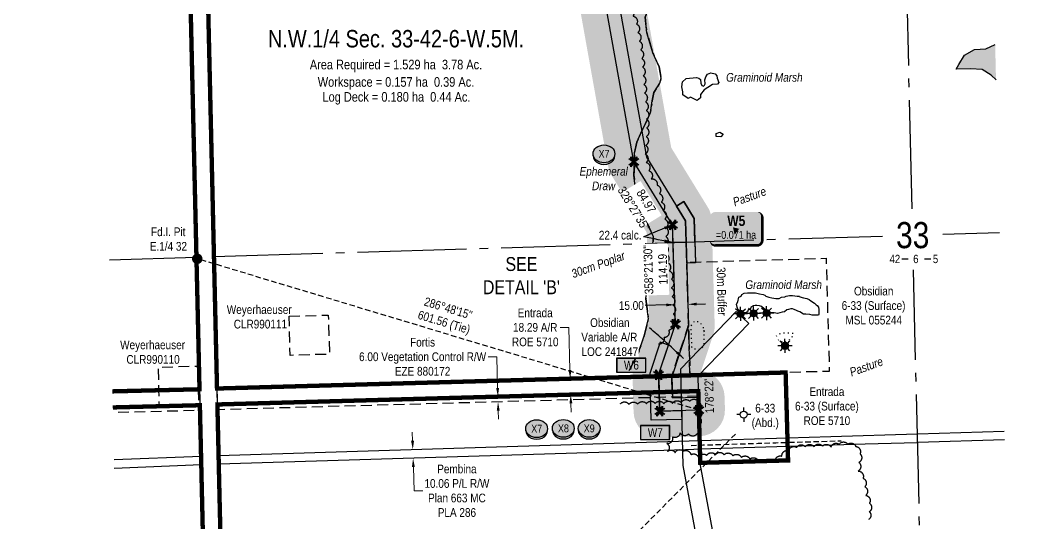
# Model space of a CAD drawing. Extents: x 646539 to 650487, y 5835910 to 5840542.
# Drawn here: x 647403 to 648551, y 5836508 to 5837086 of the extents above; entities that cross this region are included whole.
import ezdxf
from ezdxf.enums import TextEntityAlignment as Align

# ---------------------------------------------------------------- set-up
doc = ezdxf.new("R2010")
doc.units = 0
doc.header["$LTSCALE"] = 5
doc.header["$PDSIZE"] = 0.5
for name, pattern in [('0', [1, 1, 0]), ('CENTERLINEX3', [5, 2.5, -1, 0.5, -1]), ('foc-ACCESSROAD', [3.75, 2.5, -1.25]), ('foc-FLOWLINE', [3.75, 2.5, -1.25]), ('foc-QUARTERLINE', [33, 25, -3, 2, -3]), ('foc-TIELINE', [1.875, 1.25, -0.625]), ('foc-TOPO', [1, 0.2, -0.8]), ('foc-TOPO-ephemeral', [6.25, 3.125, -0.625, 0.625, -0.625, 0.625, -0.625]), ('UG_PIPE', [1.875, 1.25, -0.625])]:
    doc.linetypes.add(name, pattern=pattern)
doc.layers.get('Defpoints').update_dxf_attribs({"color": 9})
for name, color, linetype in [('10', 1, 'Continuous'), ('9', 3, 'Continuous'), ('AS-PIPE-UG', 44, 'UG_PIPE'), ('C-AR', 13, 'foc-ACCESSROAD'), ('C-RW', 13, 'Continuous'), ('C-SYMBOL', 7, 'Continuous'), ('C-WS', 13, 'foc-ACCESSROAD'), ('DETAIL-T', 7, 'Continuous'), ('F-EZE', 190, 'foc-FLOWLINE'), ('F-RW', 190, 'Continuous'), ('F-WS', 190, 'foc-ACCESSROAD'), ('F-WS-S', 8, 'Continuous'), ('L-AREAREQUIRED', 7, 'Continuous'), ('L-BD', 7, 'Continuous'), ('L-MON', 1, 'Continuous'), ('L-QSEC', 8, 'foc-QUARTERLINE'), ('L-SEC', 7, 'Continuous'), ('L-SECLBL', 7, 'Continuous'), ('L-TIE', 7, 'foc-TIELINE'), ('P-BUFFER-H 30m', 51, 'Continuous'), ('P-BUFFER-T', 40, 'Continuous'), ('P-CROSSINGS', 250, 'Continuous'), ('P-IOP2', 10, 'Continuous'), ('P-IOP2-H', 21, 'Continuous'), ('P-IOP3', 10, 'Continuous'), ('P-IOP3-H', 21, 'Continuous'), ('P-LTO', 14, 'Continuous'), ('P-PROPOSED', 10, 'Continuous'), ('P-PROPOSED-H', 21, 'Continuous'), ('P-TEMP-BLOCKS', 250, 'Continuous'), ('P-TEMP-H', 41, 'Continuous'), ('P-TEMP-H-1', 41, 'Continuous'), ('P-TEMP-H-2', 41, 'Continuous'), ('P-TEMP-WORKSPACE-1', 46, 'Continuous'), ('P-TEMP-WORKSPACE-2', 46, 'Continuous'), ('P-TEMP_WORKSPACE', 46, 'Continuous'), ('P-TXT', 4, 'Continuous'), ('T-BUSH', 110, '0'), ('T-BUSH-T', 110, 'Continuous'), ('T-CREEK', 160, 'Continuous'), ('T-DRAW', 143, 'foc-TOPO-ephemeral'), ('T-LOW-AREA', 48, 'foc-TOPO'), ('T-WATER-H', 133, 'Continuous'), ('T-WATER-T', 170, 'Continuous'), ('WETLAND', 143, 'Continuous'), ('WETLAND-T', 146, 'Continuous')]:
    doc.layers.add(name, color=color, linetype=linetype)
doc.layers.add('AS-TRAPPER BOUNDARY', color=7, linetype='CENTERLINEX3', true_color=0xb85c00, transparency=0.6)
for name, color, linetype, lineweight in [('C-AR-T', 13, 'Continuous', 9), ('C-WS-T', 13, 'Continuous', 9), ('F-EZE-T', 190, 'Continuous', 9), ('F-RW-T', 190, 'Continuous', 9), ('F-WS-T', 190, 'Continuous', 9), ('T-TEXT', 48, 'Continuous', 18)]:
    doc.layers.add(name, color=color, linetype=linetype, lineweight=lineweight)
doc.styles.add('100L', font='ARIALN.TTF', dxfattribs={"height": 11})
doc.styles.add('175L', font='ARIALN.TTF', dxfattribs={"height": 20})
doc.styles.add('80', font='ARIALN.TTF', dxfattribs={"height": 10})
doc.styles.add('80CG', font='ARIALN.TTF', dxfattribs={"height": 10})
doc.styles.add('80L', font='ARIALN.TTF', dxfattribs={"height": 10})
doc.styles.add('80LS', font='ARIALNI.TTF', dxfattribs={"height": 10})
doc.styles.add('BOLD', font='ARIALNB.TTF')
doc.styles.add('Crossing', font='ARIALN.TTF', dxfattribs={"height": 10})
doc.styles.add('foc-LtypeFont', font='ARIALN.TTF', dxfattribs={"height": 7.35})
doc.styles.add('SIMPLEX', font='ARIALN.TTF')
doc.linetypes.add('foc-TOPO-flowdirection-NOLINE', pattern='A,0,[">",foc-LtypeFont,S=0.3,R=0,X=0,Y=-0.945],-20,[">",foc-LtypeFont,S=0.3,R=0,X=0,Y=-0.945],0', length=20)
doc.dimstyles.new('Compass 5 000', dxfattribs={"dimscale": 5, "dimtxt": 9, "dimasz": 2, "dimexe": 0.2, "dimexo": 0.0625, "dimgap": 0.5, "dimtad": 0, "dimtih": 1, "dimtoh": 1, "dimzin": 0, "dimdsep": 46, "dimtxsty": '80CG', "dimcen": 0.1, "dimse1": 1, "dimse2": 1, "dimclrd": 256, "dimclrt": 256, "dimaunit": 1, "dimadec": 4, "dimazin": 0, "dimtfac": 0.06, "dimtofl": 0, "dimtmove": 0, "dimatfit": 1, "dimfxl": 0.2, "dimtolj": 1, "dimtzin": 0, "dimlwd": -1, "dimarcsym": 0})

# ---------------------------------------------------------------- blocks, each defined once
blk = doc.blocks.new('L-SECLBL')
at = {"layer": '9', "color": 7}
for p, q in [((-5.1, -27.8), (-12.3, -27.8)), ((20.7, -27.8), (13.5, -27.8))]:
    blk.add_line(p, q, dxfattribs=at)
at = {"layer": '10', "color": 2, "style": 'SIMPLEX'}
blk.add_attdef('SEC', text='', height=30, dxfattribs=at).set_placement((0, 0), align=Align.MIDDLE)
at = {"layer": '10', "color": 5, "style": '80L'}
blk.add_attdef('TWP', text='', height=9.5, dxfattribs=at).set_placement((-14.4, -27.4), align=Align.MIDDLE_RIGHT)
blk.add_attdef('RGE', text='', height=9.5, dxfattribs=at).set_placement((3.6, -27.4), align=Align.MIDDLE_CENTER)
blk.add_attdef('MER', text='', height=9.5, dxfattribs=at).set_placement((23.2, -27.4), align=Align.MIDDLE_LEFT)
blk = doc.blocks.new('*D41')
at = {"layer": 'C-AR-T', "transparency": 16777216}
for p, q in [((648032.8, 5836732.4), (648022.8, 5836732.4)), ((648034.2, 5836683.5), (648032.8, 5836732.4)), ((648035.2, 5836645.2), (648035.5, 5836635.2))]:
    blk.add_line(p, q, dxfattribs=at)
for points in [[(648035.8, 5836683.6), (648032.5, 5836683.5), (648034.5, 5836673.6)], [(648036.9, 5836645.3), (648033.6, 5836645.2), (648035, 5836655.2)]]:
    blk.add_solid(points, dxfattribs=at)
at = {"layer": 'Defpoints', "color": 0, "transparency": 16777216}
for p in [(647983.7, 5836672.1), (648034.5, 5836673.6), (647984.2, 5836653.8)]:
    blk.add_point(p, dxfattribs=at)
at = {"layer": 'C-AR-T', "transparency": 16777216, "insert": (647994.3, 5836732.4), "char_height": 10, "attachment_point": 5, "style": '80CG'}
blk.add_mtext('\\A1;Entrada\\P18.29 A/R\\PROE 5710', dxfattribs=at)
blk = doc.blocks.new('*D48')
at = {"layer": 'Defpoints', "color": 0, "transparency": 16777216}
for p in [(647947.5, 5836652.8), (647951.4, 5836652.9), (647947.7, 5836646.8)]:
    blk.add_point(p, dxfattribs=at)
at = {"layer": 'F-EZE-T', "transparency": 16777216}
for p, q in [((647950.1, 5836698.7), (647940.1, 5836698.7)), ((647951.1, 5836662.9), (647950.1, 5836698.7)), ((647951.9, 5836636.9), (647952.1, 5836626.9))]:
    blk.add_line(p, q, dxfattribs=at)
for points in [[(647952.8, 5836662.9), (647949.5, 5836662.9), (647951.4, 5836652.9)], [(647953.5, 5836637), (647950.2, 5836636.9), (647951.6, 5836646.9)]]:
    blk.add_solid(points, dxfattribs=at)
at = {"layer": 'F-EZE-T', "transparency": 16777216, "insert": (647865, 5836698.7), "char_height": 10, "attachment_point": 5, "style": '80CG'}
blk.add_mtext('\\A1;Fortis\\P6.00 Vegetation Control R/W\\PEZE 880172', dxfattribs=at)
blk = doc.blocks.new('*D51')
at = {"layer": 'Defpoints', "color": 0, "transparency": 16777216}
for p in [(647844.6, 5836592), (647844.9, 5836581.8), (647854.1, 5836582.1)]:
    blk.add_point(p, dxfattribs=at)
at = {"layer": 'F-RW-T', "transparency": 16777216}
for p, q in [((647853.5, 5836602.2), (647853.2, 5836612.2)), ((647854.4, 5836572.1), (647855.3, 5836544.8)), ((647855.3, 5836544.8), (647865.3, 5836544.8))]:
    blk.add_line(p, q, dxfattribs=at)
for points in [[(647855.2, 5836602.3), (647851.8, 5836602.2), (647853.8, 5836592.2)], [(647856.1, 5836572.2), (647852.8, 5836572.1), (647854.1, 5836582.1)]]:
    blk.add_solid(points, dxfattribs=at)
at = {"layer": 'F-RW-T', "transparency": 16777216, "insert": (647904.4, 5836544.8), "char_height": 10, "attachment_point": 5, "style": '80CG'}
blk.add_mtext('\\A1;Pembina\\P10.06 P/L R/W\\PPlan 663 MC\\PPLA 286', dxfattribs=at)
blk = doc.blocks.new('GAS')
h = blk.add_hatch(color=255)
h.dxf.hatch_style = 1
edge = h.paths.add_edge_path()
edge.add_arc((0, 0), 0.9, 0, 360)
for p, q in [((-0.81, 0), (-1.62, 0)), ((-0.57, 0.57), (-1.14, 1.14)), ((0, 0.81), (0, 1.62)), ((0.57, 0.57), (1.14, 1.14)), ((1.62, 0), (0.81, 0)), ((-0.57, -0.57), (-1.14, -1.14)), ((0, -0.81), (0, -1.62)), ((1.14, -1.14), (0.57, -0.57))]:
    blk.add_line(p, q)
blk.add_circle((0, 0), 0.8)
blk = doc.blocks.new('GABD')
for p, q in [((-0.81, 0), (-1.62, 0)), ((0, 0.81), (0, 1.62)), ((1.62, 0), (0.81, 0)), ((0, -0.81), (0, -1.62))]:
    blk.add_line(p, q)
blk.add_circle((0, 0), 0.8)
blk = doc.blocks.new('xing2')
h = blk.add_hatch(color=50)
h.dxf.hatch_style = 1
edge = h.paths.add_edge_path()
edge.add_ellipse((0, 0), major_axis=(-12.5, 0), ratio=0.816297, start_angle=0, end_angle=360)
h = blk.add_hatch(color=250)
h.dxf.hatch_style = 1
edge = h.paths.add_edge_path()
edge.add_ellipse((0, -2), major_axis=(-12.5, 0), ratio=0.816297, start_angle=0, end_angle=180)
edge.add_line((12.5, -2), (12.5, 0))
edge.add_ellipse((0, 0), major_axis=(-12.5, 0), ratio=0.816297, start_angle=0, end_angle=180, ccw=False)
edge.add_line((-12.5, 0), (-12.5, -2))
at = {"color": 250}
blk.add_ellipse((0, 0), major_axis=(-12.5, 0), ratio=0.816297, dxfattribs=at)
blk.add_ellipse((0, -2), major_axis=(-12.5, 0), ratio=0.816297, start_param=0, end_param=3.141593, dxfattribs=at)
at = {"color": 250, "style": 'Crossing'}
blk.add_attdef('CROSSING', text='', height=9, dxfattribs=at).set_placement((0.1, 0), align=Align.MIDDLE_CENTER)
at = {"color": 250, "style": 'Crossing', "flags": 1}
for tag, p in [('OWNER', (0.1, -12.5)), ('DESCRIPTION', (0.1, -25.8)), ('LOCATION', (0.1, -39.3)), ('DWG_REF', (0.1, -52.8))]:
    blk.add_attdef(tag, text='', height=9, dxfattribs=at).set_placement(p, align=Align.MIDDLE_CENTER)
blk = doc.blocks.new('TEMP')
h = blk.add_hatch(color=255)
h.dxf.hatch_style = 1
h.paths.add_polyline_path([(0, 0.25), (-0.67, 1.15), (-0.67, 0.67), (-1.15, 0.67), (-0.25, 0), (-1.15, -0.67), (-0.67, -0.67), (-0.67, -1.15), (0, -0.25), (0.67, -1.15), (0.67, -0.67), (1.15, -0.67), (0.25, 0), (1.15, 0.67), (0.67, 0.67), (0.67, 1.15)])
h.paths.add_polyline_path([(0.57, 0.85), (0.57, 0.57), (0.85, 0.57), (0.08, 0), (0.85, -0.57), (0.57, -0.57), (0.57, -0.85), (0, -0.08), (-0.57, -0.85), (-0.57, -0.57), (-0.85, -0.57), (-0.08, 0), (-0.85, 0.57), (-0.57, 0.57), (-0.57, 0.85), (0, 0.08)], flags=16)
h = blk.add_hatch(color=1)
h.dxf.hatch_style = 1
h.paths.add_polyline_path([(0, 0.08), (-0.57, 0.85), (-0.57, 0.57), (-0.85, 0.57), (-0.08, 0), (-0.85, -0.57), (-0.57, -0.57), (-0.57, -0.85), (0, -0.08), (0.57, -0.85), (0.57, -0.57), (0.85, -0.57), (0.08, 0), (0.85, 0.57), (0.57, 0.57), (0.57, 0.85)])
at = {"color": 1}
for p, q in [((-0.08, 0), (0.08, 0)), ((0, 0.08), (0, -0.08))]:
    blk.add_line(p, q, dxfattribs=at)
at = {"color": 255, "flags": 128}
blk.add_lwpolyline([(-0.25, 0), (-1.15, 0.67), (-0.67, 0.67), (-0.67, 1.15), (0, 0.25), (0.67, 1.15), (0.67, 0.67), (1.15, 0.67), (0.25, 0), (1.15, -0.67), (0.67, -0.67), (0.67, -1.15), (0, -0.25), (-0.67, -1.15), (-0.67, -0.67), (-1.15, -0.67)], close=True, dxfattribs=at)
at = {"color": 1, "flags": 128}
blk.add_lwpolyline([(-0.08, 0), (-0.85, 0.57), (-0.57, 0.57), (-0.57, 0.85), (0, 0.08), (0.57, 0.85), (0.57, 0.57), (0.85, 0.57), (0.08, 0), (0.85, -0.57), (0.57, -0.57), (0.57, -0.85), (0, -0.08), (-0.57, -0.85), (-0.57, -0.57), (-0.85, -0.57)], close=True, dxfattribs=at)
blk = doc.blocks.new('fdia')
at = {"color": 255, "const_width": 1}
blk.add_lwpolyline([(-0.5, 0, 1), (0.5, 0, 1)], format="xyb", close=True, dxfattribs=at)
blk = doc.blocks.new('Fdiaa')
blk.add_blockref('fdia', (0, 0))
blk = doc.blocks.new('fdib')
at = {"color": 1, "const_width": 1.6}
blk.add_lwpolyline([(-0.4, 0, 1), (0.4, 0, 1)], format="xyb", close=True, dxfattribs=at)
at = {"color": 1}
blk.add_circle((0, 0), 0.8, dxfattribs=at)
blk = doc.blocks.new('Fdibb')
blk.add_blockref('fdib', (0, 0))
blk = doc.blocks.new('fdicc')
for name in ['Fdibb', 'Fdiaa']:
    blk.add_blockref(name, (0, 0))
blk = doc.blocks.new('FDI')
blk.add_blockref('fdicc', (0, 0))
blk = doc.blocks.new('*D75')
at = {"layer": 'Defpoints', "color": 0, "transparency": 16777216}
for p in [(648154.6, 5836759.7), (648154.6, 5836758.5), (648169.6, 5836760.2)]:
    blk.add_point(p, dxfattribs=at)
at = {"layer": 'P-TXT', "transparency": 16777216}
for p, q in [((648144.6, 5836758.2), (648120.5, 5836757.5)), ((648179.6, 5836759.2), (648189.6, 5836759.5))]:
    blk.add_line(p, q, dxfattribs=at)
for points in [[(648144.6, 5836759.9), (648144.7, 5836756.6), (648154.6, 5836758.5)], [(648179.6, 5836760.9), (648179.6, 5836757.6), (648169.6, 5836758.9)]]:
    blk.add_solid(points, dxfattribs=at)
at = {"layer": 'P-TXT', "transparency": 16777216, "insert": (648104.6, 5836757.5), "char_height": 10, "attachment_point": 5, "style": '80CG'}
blk.add_mtext('\\A1;15.00', dxfattribs=at)
blk = doc.blocks.new('*U60')
at = {"true_color": 0xff8aff}
h = blk.add_hatch(color=211, dxfattribs=at)
edge = h.paths.add_edge_path()
edge.add_line((-24, -20), (24, -20))
edge.add_arc((24, -14), 6, 270, 360)
edge.add_line((30, -14), (30, 12.5))
edge.add_arc((24, 12.5), 6, 0, 90)
edge.add_line((24, 18.5), (-24, 18.5))
edge.add_arc((-24, 12.5), 6, 90, 180)
edge.add_line((-30, 12.5), (-30, -14))
edge.add_arc((-24, -14), 6, 180, 270)
at = {"color": 250, "flags": 128}
blk.add_lwpolyline([(-24, -20, 3, 3, 0), (24, -20, 3, 3, 0.414214), (30, -14, 3, 3, 0), (30, 12.5, 3, 0, 0.414214), (24, 18.5, 0, 0, 0), (-24, 18.5, 0, 0, 0.414214), (-30, 12.5, 0, 0, 0), (-30, -14, 0, 3, 0.414214)], format="xyseb", close=True, dxfattribs=at)
at = {"flags": 128}
blk.add_lwpolyline([(-1.7, -7.7, 0, 7.5, 0), (0, 0, 0, 0, 0)], format="xyseb", dxfattribs=at)
at = {"color": 250}
for tag, p, height, style in [('TEMP_AREA_W1_001', (-9.2, 2.2), 12, 'BOLD'), ('ENTER_TEXT_001', (-30.7, -12.5), 9, '80')]:
    blk.add_attdef(tag, p, '', height=height, dxfattribs=dict(at, style=style))
blk = doc.blocks.new('Temporary Area')
at = {"true_color": 0xff8aff}
h = blk.add_hatch(color=211, dxfattribs=at)
h.dxf.hatch_style = 1
h.paths.add_polyline_path([(-16.8, -7.8), (16.3, -7.8), (16.3, 7.7), (-16.8, 7.7)])
at = {"color": 250}
for points in [[(-17, -8), (16.5, -8), (16.5, 7.9), (-17, 7.9)], [(-16.9, -7.9), (16.4, -7.9), (16.4, 7.8), (-16.9, 7.8)]]:
    blk.add_lwpolyline(points, close=True, dxfattribs=at)
at = {"color": 250, "style": '80L'}
blk.add_attdef('TEMPORARY', text='', height=10, dxfattribs=at).set_placement((0, 0), align=Align.MIDDLE_CENTER)

msp = doc.modelspace()

# ---------------------------------------------------------------- hatches: boundary and pattern name
at = {"layer": 'P-BUFFER-H 30m'}
h = msp.add_hatch(color=256, dxfattribs=at)
h.dxf.hatch_style = 1
h.paths.add_polyline_path([(647979.181, 5838292.617), (647994.16, 5838293.088), (647993.218, 5838323.064), (647978.239, 5838322.593, 0.41421356), (647949.205, 5838291.675), (647967.434, 5837711.676, 0.0845504), (647969.436, 5837701.806, 0.08672777), (647967.891, 5837691.596), (647971.228, 5837545.49, 0.18068153), (647979.021, 5837526), (647999.916, 5837503.017), (648004.499, 5837330.63, 0.03759971), (648004.956, 5837326.149), (648078.026, 5836917.429, 0.09366392), (648081.989, 5836907.019), (648122.234, 5836841.446), (648125.124, 5836740.626), (648107.503, 5836687.461, 0.08739583), (648105.992, 5836677.166), (648107.193, 5836635.269, 0.41411388), (648138.021, 5836606.148), (648182.951, 5836607.421, 0.41421356), (648212.081, 5836638.249), (648211.656, 5836653.239, 0.37629902), (648184.756, 5836682.223), (648198.788, 5836724.559, 0.08739583), (648200.298, 5836734.853), (648196.838, 5836855.601, 0.1312005), (648192.42, 5836870.43), (648150.428, 5836938.847), (648079.357, 5837336.159), (648076.854, 5837430.285), (648170.399, 5837432.852, 0.41421356), (648199.556, 5837463.655), (648199.145, 5837478.645, 0.41421356), (648168.342, 5837507.802), (648074.861, 5837505.237), (648074.423, 5837521.713, 0.17971507), (648066.634, 5837541.091), (648045.804, 5837564.003), (648042.847, 5837693.429, 0.08679475), (648040.835, 5837703.566, 0.08908656), (648042.375, 5837714.057), (648012.399, 5837713.099), (647997.411, 5837712.618)])
h.paths.add_polyline_path([(647997.875, 5837692.281), (648012.864, 5837692.745), (648016.076, 5837552.118), (648044.443, 5837520.916), (648045.678, 5837474.433), (648169.165, 5837477.822), (648169.576, 5837462.832), (648046.077, 5837459.443), (648049.436, 5837333.103), (648121.903, 5836927.988), (648166.859, 5836854.742), (648170.319, 5836733.994), (648151.037, 5836675.815), (648151.732, 5836651.542), (648181.677, 5836652.39), (648182.102, 5836637.4), (648137.172, 5836636.128), (648135.971, 5836678.025), (648155.254, 5836736.205), (648151.984, 5836850.31), (648107.55, 5836922.707), (648034.48, 5837331.427), (648029.6, 5837514.95), (648001.212, 5837546.175)], flags=16)
at = {"layer": 'P-IOP2-H'}
h = msp.add_hatch(color=256, dxfattribs=at)
h.dxf.hatch_style = 1
h.paths.add_polyline_path([(648167.555, 5836830.454), (648152.566, 5836829.992), (648151.984, 5836850.31), (648107.55, 5836922.707), (648034.48, 5837331.427), (648029.6, 5837514.95), (648001.212, 5837546.175), (647997.875, 5837692.281), (648012.864, 5837692.745), (648016.076, 5837552.118), (648044.443, 5837520.916), (648045.678, 5837474.433), (648169.165, 5837477.822), (648169.576, 5837462.832), (648046.077, 5837459.443), (648049.436, 5837333.103), (648121.903, 5836927.988), (648166.859, 5836854.742)])
h = msp.add_hatch(color=256, dxfattribs=at)
h.dxf.hatch_style = 1
h.paths.add_polyline_path([(648151.037, 5836675.815), (648136.047, 5836675.39), (648136.571, 5836657.113), (648151.56, 5836657.538)])
at = {"layer": 'P-IOP3-H'}
h = msp.add_hatch(color=256, dxfattribs=at)
h.dxf.hatch_style = 1
h.paths.add_polyline_path([(648136.047, 5836675.39), (648135.971, 5836678.025), (648155.254, 5836736.205), (648152.566, 5836829.992), (648167.555, 5836830.454), (648170.319, 5836733.994), (648151.037, 5836675.815)])
h = msp.add_hatch(color=256, dxfattribs=at)
h.dxf.hatch_style = 1
h.paths.add_polyline_path([(648136.571, 5836657.113), (648151.56, 5836657.538), (648151.732, 5836651.542), (648181.677, 5836652.39), (648182.102, 5836637.4), (648137.172, 5836636.128)])
at = {"layer": 'P-PROPOSED-H'}
h = msp.add_hatch(color=256, dxfattribs=at)
h.dxf.hatch_style = 1
h.paths.add_polyline_path([(648046.077, 5837459.443), (648049.436, 5837333.103), (648121.903, 5836927.988), (648166.859, 5836854.742), (648170.319, 5836733.994), (648151.037, 5836675.815), (648151.732, 5836651.542), (648181.677, 5836652.39), (648182.102, 5836637.4), (648137.172, 5836636.128), (648135.971, 5836678.025), (648155.254, 5836736.205), (648151.984, 5836850.31), (648107.55, 5836922.707), (648034.48, 5837331.427), (648029.6, 5837514.95), (648001.212, 5837546.175), (647997.875, 5837692.281), (648012.864, 5837692.745), (648016.076, 5837552.118), (648044.443, 5837520.916), (648045.678, 5837474.433), (648169.165, 5837477.822), (648169.576, 5837462.832)])
at = {"layer": 'P-TEMP-H'}
h = msp.add_hatch(color=256, dxfattribs=at)
h.dxf.hatch_style = 1
h.paths.add_polyline_path([(648168.247, 5836806.314), (648166.859, 5836854.742), (648156.4, 5836871.782), (648164.92, 5836877.012), (648176.775, 5836857.696), (648178.24, 5836806.6)])
h = msp.add_hatch(color=256, dxfattribs=at)
h.dxf.hatch_style = 1
h.paths.add_polyline_path([(648135.971, 5836678.025), (648147.294, 5836712.188), (648137.805, 5836715.333), (648125.928, 5836679.499), (648126.054, 5836675.107), (648136.047, 5836675.39)])
h = msp.add_hatch(color=256, dxfattribs=at)
h.dxf.hatch_style = 1
h.paths.add_polyline_path([(648136.571, 5836657.116), (648137.172, 5836636.128), (648162.402, 5836636.842), (648162.635, 5836626.848), (648127.466, 5836625.852), (648126.578, 5836656.83)])
at = {"layer": 'P-TEMP-H-1'}
h = msp.add_hatch(color=256, dxfattribs=at)
h.dxf.hatch_style = 1
h.paths.add_polyline_path([(648156.4, 5836871.782), (648166.859, 5836854.742), (648167.555, 5836830.454), (648177.547, 5836830.762), (648176.775, 5836857.696), (648164.92, 5836877.012)])
at = {"layer": 'P-TEMP-H-2'}
h = msp.add_hatch(color=256, dxfattribs=at)
h.dxf.hatch_style = 1
h.paths.add_polyline_path([(648167.555, 5836830.454), (648177.547, 5836830.762), (648178.24, 5836806.6), (648168.247, 5836806.314)])
h = msp.add_hatch(color=256, dxfattribs=at)
h.dxf.hatch_style = 1
h.paths.add_polyline_path([(648135.971, 5836678.025), (648147.294, 5836712.188), (648137.805, 5836715.333), (648125.928, 5836679.499), (648126.054, 5836675.107), (648136.047, 5836675.39)])
h = msp.add_hatch(color=256, dxfattribs=at)
h.dxf.hatch_style = 1
h.paths.add_polyline_path([(648136.571, 5836657.116), (648137.172, 5836636.128), (648162.402, 5836636.842), (648162.635, 5836626.848), (648127.466, 5836625.852), (648126.578, 5836656.83)])
at = {"layer": 'T-WATER-H'}
h = msp.add_hatch(color=256, dxfattribs=at)
h.dxf.hatch_style = 1
h.paths.add_polyline_path([(648522.26, 5837056.971), (648522.738, 5837057.612), (648511.433, 5837052.477), (648498.385, 5837051.601), (648487.178, 5837045.014), (648480.614, 5837034.36), (648477.546, 5837029.218), (648494.052, 5837029.425), (648507.197, 5837028.847), (648517.834, 5837022.266), (648523.198, 5837016.786)])

# ---------------------------------------------------------------- linework, layer by layer
at = {"layer": 'AS-PIPE-UG', "flags": 128}
for points in [[(648224, 5836609.982), (647554.529, 5835935.498)], [(648173.143, 5836596.942), (648186.876, 5836597.414), (648200.46, 5836597.825), (648217.276, 5836598.258), (648250.364, 5836599.339), (648270.491, 5836600.009), (648282.399, 5836600.397), (648293.494, 5836600.648), (648345.59, 5836602.263)]]:
    msp.add_lwpolyline(points, dxfattribs=at)
at = {"layer": 'AS-TRAPPER BOUNDARY', "color": 52, "true_color": 0xbadd22, "const_width": 4.999, "flags": 128}
for points in [[(648548.241, 5835943.885), (648449.492, 5835947.545), (647964.427, 5835965.526), (647644.845, 5835989.264), (647644.163, 5836010.179), (647631.073, 5836575.213), (647630.84, 5836585.264), (647629.62, 5836637.939), (647629.481, 5836643.942), (648181.481, 5836659.31), (648181.649, 5836653.308), (648183.062, 5836602.557), (648183.166, 5836598.833), (648183.343, 5836592.459), (648183.452, 5836588.539), (648183.548, 5836585.108), (648183.776, 5836576.882), (648186.082, 5836576.946), (648284.525, 5836579.687), (648284.081, 5836595.608), (648283.8, 5836605.734), (648281.716, 5836680.635), (648232.179, 5836679.223), (648172.385, 5836677.39), (648151.067, 5836676.798), (647629.056, 5836662.26), (647625.546, 5836813.741), (647607.29, 5837600.037), (647605.98, 5837664.419), (647605.747, 5837674.48), (647605.626, 5837679.661), (648011.949, 5837692.223), (648111.808, 5837695.308), (648205.712, 5837698.492), (648205.876, 5837693.316), (648206.196, 5837683.255), (648210.649, 5837542.95), (648149.712, 5837541.016), (648152.192, 5837462.904), (648153.581, 5837419.14), (648167.645, 5837419.587), (648275.457, 5837423.009), (648271.588, 5837544.885), (648236.764, 5837543.779), (648230.763, 5837543.588), (648225.826, 5837699.115), (648507.074, 5837707.571)], [(647408.187, 5837573.858), (647407.595, 5837593.897), (647405.936, 5837658.128), (647405.639, 5837668.188), (647405.486, 5837673.363), (647585.53, 5837679.039), (647585.651, 5837673.859), (647585.884, 5837663.798), (647587.187, 5837599.458), (647605.444, 5836813.121), (647608.959, 5836661.381), (647607.475, 5836661.346), (647562.457, 5836660.278), (647509.017, 5836658.993)], [(647509.445, 5836640.542), (647562.967, 5836641.893), (647607.982, 5836643.029), (647609.384, 5836643.064), (647609.523, 5836637.062), (647610.738, 5836584.631), (647610.971, 5836574.573), (647624.061, 5836009.545), (647624.688, 5835990.341), (647524.343, 5835997.466)]]:
    msp.add_lwpolyline(points, dxfattribs=at)
at = {"layer": 'C-AR', "flags": 128}
msp.add_lwpolyline([(648170.796, 5836719.4), (648172, 5836677.382), (648151.067, 5836676.798), (648165.154, 5836719.246), (648170.35, 5836734.977), (648170.796, 5836719.4)], close=True, dxfattribs=at)
at = {"layer": 'C-RW', "flags": 128}
msp.add_lwpolyline([(648164.865, 5835926.169), (648124.404, 5836048.724), (648248.81, 5836226.305), (648183.786, 5836576.017), (648181.442, 5836676.672), (648239.403, 5836737.016), (648224.983, 5836750.867), (648161.213, 5836684.478), (648163.821, 5836573.94), (648227.618, 5836230.902), (648102.273, 5836051.981), (648144.021, 5835925.527)], dxfattribs=at)
at = {"layer": 'C-WS', "flags": 128}
msp.add_lwpolyline([(648151.067, 5836676.798), (648172.385, 5836677.39), (648232.179, 5836679.223), (648281.716, 5836680.635), (648283.8, 5836605.734), (648284.081, 5836595.608), (648284.525, 5836579.687), (648186.082, 5836576.946), (648183.776, 5836576.882), (648183.547, 5836585.108), (648183.452, 5836588.539), (648183.342, 5836592.459), (648183.165, 5836598.833), (648183.061, 5836602.557), (648181.649, 5836653.308), (648181.481, 5836659.31), (647629.481, 5836643.942), (647629.056, 5836662.26), (648151.067, 5836676.798)], close=True, dxfattribs=at)
msp.add_lwpolyline([(647509.018, 5836658.974), (647562.457, 5836660.266), (647607.475, 5836661.347), (647608.959, 5836661.381), (647609.384, 5836643.064), (647607.982, 5836643.029), (647562.967, 5836641.893), (647509.445, 5836640.542)], dxfattribs=at)
at = {"layer": 'F-EZE', "flags": 128}
msp.add_lwpolyline([(648181.649, 5836653.308), (647629.62, 5836637.939), (647629.481, 5836643.942), (648181.481, 5836659.31), (648181.649, 5836653.308)], close=True, dxfattribs=at)
msp.add_lwpolyline([(647509.445, 5836640.542), (647562.967, 5836641.892), (647607.982, 5836643.029), (647609.384, 5836643.064), (647609.523, 5836637.062), (647509.584, 5836634.54)], dxfattribs=at)
at = {"layer": 'F-RW'}
for points in [[(648532.851, 5836603.239), (648433.187, 5836600.07), (648432.776, 5836600.057), (648373.002, 5836598.215), (648299.815, 5836595.939), (648298.957, 5836595.911), (648284.081, 5836595.608), (648183.342, 5836592.459), (648176.4, 5836592.189), (648167.083, 5836591.825), (648166.698, 5836591.812), (647631.073, 5836575.213), (647630.84, 5836585.264), (648183.061, 5836602.557), (648283.8, 5836605.734), (648333.461, 5836607.143), (648432.537, 5836610.111), (648432.95, 5836610.125), (648532.616, 5836613.296)], [(647510.835, 5836580.543), (647610.738, 5836584.631), (647610.971, 5836574.573), (647511.068, 5836570.492)]]:
    msp.add_lwpolyline(points, dxfattribs=at)
at = {"layer": 'F-WS', "flags": 128}
for points in [[(648281.717, 5836680.61), (648232.179, 5836679.223), (648177.153, 5836677.537), (648172.385, 5836677.394), (648172, 5836677.383), (648170.796, 5836719.4), (648170.35, 5836734.977), (648168.277, 5836807.297), (648328.165, 5836811.879), (648331.888, 5836681.97), (648281.717, 5836680.61)], [(647711.799, 5836745.354), (647756.812, 5836746.604), (647758.062, 5836701.592), (647713.049, 5836700.342), (647711.799, 5836745.354)], [(647607.475, 5836661.347), (647607.982, 5836643.029), (647562.967, 5836641.893), (647562.457, 5836660.266), (647561.72, 5836686.795), (647606.732, 5836688.044), (647607.475, 5836661.347)]]:
    msp.add_lwpolyline(points, close=True, dxfattribs=at)
at = {"layer": 'L-QSEC'}
for p, q in [((648426.859, 5836868.455), (648407.143, 5837704.758)), ((647625.547, 5836813.741), (648392.797, 5836837.399)), ((648462.027, 5836839.534), (648527.288, 5836841.546)), ((647505.521, 5836809.917), (647605.444, 5836813.121)), ((648446.497, 5836035.501), (648428.509, 5836798.496))]:
    msp.add_line(p, q, dxfattribs=at)
at = {"layer": 'L-SEC'}
for p, q in [((647585.333, 5837679.319), (647605.444, 5836813.121)), ((647625.547, 5836813.741), (647605.436, 5837679.962)), ((647605.444, 5836813.121), (647624.061, 5836009.545)), ((647625.547, 5836813.741), (647644.163, 5836010.179))]:
    msp.add_line(p, q, dxfattribs=at)
at = {"layer": 'L-TIE', "flags": 128}
msp.add_lwpolyline([(648182.102, 5836637.4), (647606.398, 5836811.264)], dxfattribs=at)
at = {"layer": 'P-IOP2', "flags": 128}
msp.add_lwpolyline([(648167.555, 5836830.454), (648152.566, 5836829.992), (648151.984, 5836850.31), (648107.55, 5836922.707), (648034.48, 5837331.427), (648029.6, 5837514.95), (648001.212, 5837546.175), (647997.875, 5837692.281), (648012.864, 5837692.745), (648016.076, 5837552.118), (648044.443, 5837520.916), (648045.678, 5837474.433), (648169.165, 5837477.822), (648169.576, 5837462.832), (648046.077, 5837459.443), (648049.436, 5837333.103), (648121.903, 5836927.988), (648166.859, 5836854.742)], close=True, dxfattribs=at)
at = {"layer": 'P-IOP2'}
msp.add_lwpolyline([(648151.037, 5836675.815), (648136.047, 5836675.39), (648136.571, 5836657.113), (648151.56, 5836657.538), (648151.037, 5836675.815)], close=True, dxfattribs=at)
at = {"layer": 'P-IOP3', "flags": 128}
for points in [[(648136.047, 5836675.39), (648135.971, 5836678.025), (648155.254, 5836736.205), (648152.566, 5836829.992), (648167.555, 5836830.454), (648170.319, 5836733.994), (648151.037, 5836675.815)], [(648136.571, 5836657.113), (648151.56, 5836657.538), (648151.732, 5836651.542), (648181.677, 5836652.39), (648182.102, 5836637.4), (648137.172, 5836636.128)]]:
    msp.add_lwpolyline(points, close=True, dxfattribs=at)
at = {"layer": 'P-LTO', "flags": 128}
msp.add_lwpolyline([(648049.436, 5837333.103), (648121.903, 5836927.988), (648166.859, 5836854.742), (648170.319, 5836733.994), (648151.037, 5836675.815), (648151.732, 5836651.542), (648181.677, 5836652.39), (648182.102, 5836637.4), (648137.172, 5836636.128), (648135.971, 5836678.025), (648155.254, 5836736.205), (648151.984, 5836850.31), (648107.55, 5836922.707), (648034.48, 5837331.427)], dxfattribs=at)
at = {"layer": 'P-PROPOSED', "flags": 128}
msp.add_lwpolyline([(648049.436, 5837333.103), (648121.903, 5836927.988), (648166.859, 5836854.742), (648170.319, 5836733.994), (648151.037, 5836675.815), (648151.732, 5836651.542), (648181.677, 5836652.39), (648182.102, 5836637.4), (648137.172, 5836636.128), (648135.971, 5836678.025), (648155.254, 5836736.205), (648151.984, 5836850.31), (648107.55, 5836922.707), (648034.48, 5837331.427)], dxfattribs=at)
at = {"layer": 'P-TEMP-WORKSPACE-1', "flags": 128}
msp.add_lwpolyline([(648156.4, 5836871.782), (648166.859, 5836854.742), (648167.555, 5836830.454), (648177.547, 5836830.762), (648176.775, 5836857.696), (648164.92, 5836877.012), (648156.4, 5836871.782)], dxfattribs=at)
at = {"layer": 'P-TEMP-WORKSPACE-2', "flags": 128}
msp.add_lwpolyline([(648167.555, 5836830.454), (648177.547, 5836830.762), (648178.24, 5836806.6), (648168.247, 5836806.314), (648167.555, 5836830.454)], dxfattribs=at)
at = {"layer": 'P-TEMP-WORKSPACE-2'}
for points in [[(648135.971, 5836678.025), (648147.294, 5836712.188), (648137.805, 5836715.333), (648125.928, 5836679.499), (648126.054, 5836675.107), (648136.047, 5836675.39)], [(648136.571, 5836657.116), (648137.172, 5836636.128), (648162.402, 5836636.842), (648162.635, 5836626.848), (648127.466, 5836625.852), (648126.578, 5836656.83)]]:
    msp.add_lwpolyline(points, close=True, dxfattribs=at)
at = {"layer": 'P-TEMP_WORKSPACE'}
for points in [[(648168.247, 5836806.314), (648166.859, 5836854.742), (648156.4, 5836871.782), (648164.92, 5836877.012), (648176.775, 5836857.696), (648178.24, 5836806.6)], [(648135.971, 5836678.025), (648147.294, 5836712.188), (648137.805, 5836715.333), (648125.928, 5836679.499), (648126.054, 5836675.107), (648136.047, 5836675.39)], [(648136.571, 5836657.116), (648137.172, 5836636.128), (648162.402, 5836636.842), (648162.635, 5836626.848), (648127.466, 5836625.852), (648126.578, 5836656.83)]]:
    msp.add_lwpolyline(points, close=True, dxfattribs=at)
at = {"layer": 'T-BUSH', "flags": 128}
for points in [[(648328.009, 5837258.522, -0.52056705), (648329.376, 5837268.425, -0.52056705), (648330.822, 5837278.316, -0.52056705), (648332.626, 5837288.149, -0.52056705), (648335.863, 5837297.556, -0.52056705), (648334.272, 5837306.797, -0.52056705), (648328.241, 5837310.213, -0.52056705), (648319.18, 5837305.994, -0.52056705), (648309.453, 5837304.742, -0.52056705), (648299.646, 5837306.131, -0.52056705), (648290.11, 5837303.674, -0.52056705), (648280.221, 5837302.453, -0.52056705), (648270.262, 5837301.581, -0.52056705), (648260.305, 5837300.679, -0.52056705), (648250.349, 5837299.772, -0.52056705), (648240.382, 5837299.005, -0.52056705), (648234.544, 5837304.038, -0.52056705), (648230.605, 5837312.046, -0.52056705), (648221.179, 5837312.276, -0.52056705), (648220.138, 5837302.334, -0.52056705), (648219.097, 5837292.391, -0.52056705), (648215.179, 5837283.629, -0.52056705), (648209.147, 5837275.658, -0.52056705), (648203.116, 5837267.684, -0.52056705), (648197.12, 5837259.685, -0.52056705), (648190.655, 5837252.092, -0.52056705), (648183.586, 5837245.023, -0.52056705), (648176.999, 5837237.568, -0.52056705), (648171.642, 5837229.127, -0.52056705), (648166.285, 5837220.687, -0.52056705), (648158.889, 5837214.064, -0.52056705), (648151.627, 5837207.254, -0.52056705), (648145.551, 5837199.373, -0.52056705), (648141.132, 5837190.405, -0.52056705), (648136.713, 5837181.438, -0.52056705), (648131.602, 5837172.874, -0.52056705), (648125.981, 5837164.607, -0.52056705), (648120.36, 5837156.34, -0.52056705), (648115.043, 5837147.878, -0.52056705), (648109.574, 5837139.578, -0.52056705), (648102.106, 5837132.931, -0.52056705), (648095.77, 5837125.461, -0.52056705), (648092.46, 5837116.343, -0.52056705), (648097.22, 5837107.552, -0.52056705), (648101.981, 5837098.761, -0.52056705), (648106.741, 5837089.97, -0.52056705), (648110.645, 5837080.886, -0.52056705), (648112.251, 5837071.019, -0.52056705), (648113.858, 5837061.152, -0.52056705), (648115.335, 5837051.266, -0.52056705), (648116.625, 5837041.352, -0.52056705), (648117.52, 5837031.399, -0.52056705), (648118.232, 5837021.427, -0.52056705), (648118.944, 5837011.456, -0.52056705), (648119.876, 5837001.503, -0.52056705), (648120.865, 5836991.555, -0.52056705), (648121.855, 5836981.607, -0.52056705), (648122.142, 5836971.618, -0.52056705), (648122.295, 5836961.622, -0.52056705), (648121.899, 5836951.64, -0.52056705), (648121.269, 5836941.663, -0.52056705), (648120.687, 5836931.682, -0.52056705), (648121.762, 5836921.992, -0.52056705), (648124.778, 5836912.502, -0.52056705), (648127.482, 5836903.013, -0.52056705), (648134.324, 5836895.807, -0.52056705), (648136.854, 5836886.135, -0.52056705), (648139.072, 5836876.387, -0.52056705), (648141.283, 5836866.637, -0.52056705), (648143.112, 5836856.815, -0.52056705), (648144.548, 5836846.931, -0.52056705), (648144.195, 5836836.941, -0.52056705), (648144.161, 5836826.944, -0.52056705), (648144.291, 5836816.96, -0.52056705), (648145.945, 5836807.101, -0.52056705), (648148.12, 5836797.372, -0.52056705), (648150.82, 5836787.824, -0.52056705), (648150.54, 5836777.831, -0.52056705), (648151.475, 5836767.893, -0.52056705), (648152.529, 5836757.956, -0.52056705), (648152.902, 5836747.965, -0.52056705), (648151.14, 5836738.291, -0.52056705), (648147.563, 5836728.998, -0.52056705), (648142.045, 5836720.663, -0.52056705), (648135.643, 5836713.104, -0.52056705)], [(648092.045, 5836644.589, -0.52056705), (648102.02, 5836643.931, -0.52056705), (648111.992, 5836644.268, -0.52056705), (648121.964, 5836644.887, -0.52056705), (648131.957, 5836645.16, -0.52056705), (648141.934, 5836644.797, -0.52056705), (648151.899, 5836645.337, -0.52056705), (648161.852, 5836646.012, -0.52056705), (648171.706, 5836647.696, -0.52056705), (648181.653, 5836647.098, -0.52056705), (648182.789, 5836638.881, -0.52056705), (648183.124, 5836628.951, -0.52056705), (648181.484, 5836619.275, -0.52056705), (648179.655, 5836609.802, -0.52056705), (648170.405, 5836610.075, -0.52056705), (648160.578, 5836611.17, -0.52056705), (648151.808, 5836606.561, -0.52056705), (648145.541, 5836598.938, -0.52056705), (648146.076, 5836589.771, -0.52056705), (648154.858, 5836588.636, -0.52056705), (648164.173, 5836590.377, -0.52056705), (648173.043, 5836586.18, -0.52056705), (648181.848, 5836582.701, -0.52056705), (648191.235, 5836585.637, -0.52056705), (648201.208, 5836586.295, -0.52056705), (648211.159, 5836586.195, -0.52056705), (648221.066, 5836584.962, -0.52056705), (648230.864, 5836582.994, -0.52056705), (648240.718, 5836581.306, -0.52056705), (648250.38, 5836578.868, -0.52056705), (648260.02, 5836576.989, -0.52056705), (648269.603, 5836578.526, -0.52056705), (648277.433, 5836584.605, -0.52056705), (648285.162, 5836590.897, -0.52056705), (648294.404, 5836594.71, -0.52056705), (648304.313, 5836595.381, -0.52056705), (648314.31, 5836595.451, -0.52056705), (648324.212, 5836596.108, -0.52056705), (648333.784, 5836595.081, -0.52056705), (648343.145, 5836598.245, -0.52056705), (648353.142, 5836598.242, -0.52056705), (648362.18, 5836595.746, -0.52056705), (648367.152, 5836587.234, -0.52056705), (648365.824, 5836577.401, -0.52056705), (648364.943, 5836567.443, -0.52056705), (648370.662, 5836559.244, -0.52056705), (648372.651, 5836549.467, -0.52056705), (648373.761, 5836539.541, -0.52056705), (648377.992, 5836530.564, -0.52056705), (648377.711, 5836520.66, -0.52056705), (648377.049, 5836511.965, -0.52056705)]]:
    msp.add_lwpolyline(points, format="xyb", dxfattribs=at)
at = {"layer": 'T-CREEK', "flags": 128}
msp.add_lwpolyline([(648523.198, 5837016.786), (648517.834, 5837022.266), (648507.197, 5837028.847), (648494.052, 5837029.425), (648477.546, 5837029.218), (648480.614, 5837034.36), (648487.178, 5837045.014), (648498.385, 5837051.601), (648511.433, 5837052.477), (648522.25, 5837057.391)], dxfattribs=at)
at = {"layer": 'T-DRAW', "flags": 128}
msp.add_lwpolyline([(648148.501, 5837152.594), (648141.48, 5837140.215), (648135.163, 5837124.222), (648128.757, 5837108.75), (648123.926, 5837097.223), (648120.382, 5837088.909), (648122.471, 5837070.71), (648129.4, 5837047.883), (648136.432, 5837031.861), (648138.888, 5837018.809), (648137.433, 5837012.874), (648130.328, 5837002.128), (648128.57, 5836992.844), (648126.642, 5836979.479), (648120.729, 5836966.658), (648115.524, 5836955.625), (648110.913, 5836945.284), (648108.312, 5836932.962), (648108.387, 5836923.106), (648107.553, 5836907.175), (648109.245, 5836891.638), (648114.16, 5836873.751), (648123.247, 5836851.386), (648130.043, 5836836.442), (648127.831, 5836811.356), (648123.775, 5836787.519), (648121.407, 5836765.364), (648124.201, 5836742.156), (648119.21, 5836722.88), (648112.635, 5836702.671), (648102.04, 5836683.12)], dxfattribs=at)
at = {"layer": 'T-DRAW', "linetype": 'foc-TOPO-flowdirection-NOLINE', "flags": 128}
msp.add_lwpolyline([(648102.04, 5836683.12), (648112.635, 5836702.671), (648119.21, 5836722.88), (648124.201, 5836742.156), (648121.407, 5836765.364), (648123.775, 5836787.519), (648127.831, 5836811.356), (648130.043, 5836836.442), (648123.247, 5836851.386), (648114.16, 5836873.751), (648109.245, 5836891.638), (648107.553, 5836907.175), (648108.387, 5836923.106), (648108.312, 5836932.962), (648110.913, 5836945.284), (648115.524, 5836955.625), (648120.729, 5836966.658), (648126.642, 5836979.479), (648128.57, 5836992.844), (648130.328, 5837002.128), (648137.433, 5837012.874), (648138.888, 5837018.809), (648136.432, 5837031.861), (648129.4, 5837047.883), (648122.471, 5837070.71), (648120.382, 5837088.909), (648123.926, 5837097.223), (648128.757, 5837108.75), (648135.163, 5837124.222), (648141.48, 5837140.215), (648148.501, 5837152.594)], dxfattribs=at)
at = {"layer": 'T-LOW-AREA', "flags": 128}
for points in [[(648188.476, 5836726.803), (648188.067, 5836730.406), (648186.567, 5836734.618), (648183.053, 5836738.362), (648177.539, 5836739.662), (648174.826, 5836737.628), (648172.799, 5836733.812), (648173.741, 5836710.176), (648174.724, 5836708.12), (648185.31, 5836707.353), (648188.313, 5836712.043), (648188.367, 5836726.938), (648188.048, 5836730.52)], [(648270.963, 5836723.236), (648273.687, 5836717.172), (648279.874, 5836715.022), (648288.63, 5836719.446), (648290.879, 5836725.423), (648282.349, 5836726.025), (648276.487, 5836725.69), (648270.995, 5836723.448)]]:
    msp.add_lwpolyline(points, dxfattribs=at)
at = {"layer": 'WETLAND'}
for points in [[(648179.501, 5837019.355), (648182.095, 5837018.779), (648184.113, 5837017.194), (648184.401, 5837013.159), (648185.41, 5837010.42), (648187.571, 5837009.7), (648188.724, 5837010.565), (648189.445, 5837012.15), (648189.157, 5837016.905), (648190.309, 5837020.076), (648192.183, 5837023.246), (648195.786, 5837024.687), (648200.685, 5837023.534), (648202.703, 5837021.229), (648203.279, 5837018.779), (648205.153, 5837013.735), (648203.711, 5837011.862), (648197.947, 5837011.573), (648192.471, 5837007.971), (648188.292, 5837005.377), (648183.825, 5836999.901), (648183.969, 5836996.154), (648180.366, 5836992.983), (648172.44, 5836997.018), (648169.99, 5836995.289), (648163.793, 5836999.468), (648163.793, 5837003.071), (648162.641, 5837008.691), (648163.217, 5837014.6), (648167.396, 5837018.346), (648179.501, 5837019.355)], [(648201.982, 5836955.227), (648206.161, 5836956.524), (648210.052, 5836954.218), (648207.17, 5836951.192), (648201.982, 5836951.912), (648201.982, 5836955.227)], [(648289.598, 5836768.999), (648294.89, 5836768.338), (648297.535, 5836768.338), (648298.197, 5836767.676), (648302.166, 5836766.353), (648306.134, 5836765.692), (648308.78, 5836764.369), (648310.765, 5836763.046), (648314.733, 5836760.4), (648316.718, 5836758.416), (648318.041, 5836757.754), (648319.364, 5836755.77), (648320.025, 5836753.124), (648320.025, 5836749.817), (648320.025, 5836747.832), (648319.364, 5836746.509), (648317.379, 5836746.509), (648312.088, 5836746.509), (648309.442, 5836747.171), (648304.811, 5836747.832), (648302.166, 5836747.832), (648298.197, 5836750.478), (648295.551, 5836751.14), (648294.228, 5836751.801), (648291.582, 5836753.124), (648289.598, 5836753.785), (648287.614, 5836753.785), (648284.968, 5836753.124), (648282.983, 5836752.462), (648280.337, 5836750.478), (648277.692, 5836749.817), (648272.4, 5836748.494), (648268.431, 5836749.155), (648263.801, 5836749.155), (648260.494, 5836751.14), (648257.186, 5836753.785), (648253.879, 5836756.431), (648251.895, 5836757.093), (648248.587, 5836757.754), (648246.603, 5836757.754), (648244.619, 5836757.093), (648241.973, 5836755.77), (648241.311, 5836753.785), (648238.665, 5836752.462), (648238.004, 5836750.478), (648236.02, 5836749.155), (648232.712, 5836749.817), (648230.728, 5836751.14), (648227.421, 5836752.462), (648226.098, 5836755.77), (648225.436, 5836759.077), (648226.759, 5836761.723), (648228.082, 5836767.015), (648230.728, 5836768.338), (648231.389, 5836770.322), (648234.035, 5836771.645), (648238.004, 5836772.306), (648241.973, 5836772.306), (648244.619, 5836772.306), (648247.264, 5836772.306), (648251.895, 5836770.983), (648255.863, 5836770.322), (648257.848, 5836769.66), (648259.171, 5836768.338), (648262.478, 5836767.015), (648265.785, 5836766.353), (648270.416, 5836765.692), (648274.384, 5836765.692), (648277.03, 5836767.015), (648280.999, 5836767.676), (648282.322, 5836768.338), (648286.291, 5836768.999), (648289.598, 5836768.999)]]:
    msp.add_lwpolyline(points, close=True, dxfattribs=at)

# ---------------------------------------------------------------- block references
at = {"layer": 'F-WS-S', "color": 3}
for name, p, xscale, yscale, zscale in [('GAS', (648229.923, 5836748.071), 4.998555499999891, 4.998555499999891, 4.998555499999891), ('GAS', (648244.913, 5836748.504), 4.998555499999891, 4.998555499999891, 4.998555499999891), ('GAS', (648259.902, 5836748.933), 4.998555499999891, 4.998555499999891, 4.998555499999891), ('GAS', (648280.995, 5836711.306), 4.999999999999882, 4.999999999999882, 4.999999999999882), ('GABD', (648233.65, 5836632.278), 4.999999999999882, 4.999999999999882, 4.999999999999882)]:
    msp.add_blockref(name, p, dxfattribs=dict(at, xscale=xscale, yscale=yscale, zscale=zscale))
at = {"layer": 'L-MON', "xscale": 4.999999999999923, "yscale": 4.999999999999923, "zscale": 4.999999999999923}
msp.add_blockref('TEMP', (648107.55, 5836922.707), dxfattribs=at)
at = {"layer": 'L-MON', "color": 4}
for name, p, xscale, yscale, zscale in [('TEMP', (648151.984, 5836850.31), 4.998555499999931, 4.998555499999931, 4.998555499999931), ('FDI', (647606.398, 5836811.264), 4.999999999999883, 4.999999999999883, 4.999999999999883), ('TEMP', (648155.254, 5836736.205), 4.998555499999931, 4.998555499999931, 4.998555499999931), ('TEMP', (648135.971, 5836678.025), 4.998555499999931, 4.998555499999931, 4.998555499999931)]:
    msp.add_blockref(name, p, dxfattribs=dict(at, xscale=xscale, yscale=yscale, zscale=zscale))
at = {"layer": 'L-MON', "color": 5, "xscale": 4.99855549999995, "yscale": 4.99855549999995, "zscale": 4.99855549999995}
for p in [(648137.172, 5836636.128), (648182.102, 5836637.4)]:
    msp.add_blockref('TEMP', p, dxfattribs=at)
at = {"layer": 'L-SECLBL', "xscale": 0.9997059999999757, "yscale": 0.9997059999999757, "zscale": 0.9997059999999757}
msp.add_blockref('L-SECLBL', (648427.566, 5836838.471), dxfattribs=at).add_auto_attribs({'SEC': '33', 'TWP': '42', 'RGE': '6', 'MER': '5'})
at = {"layer": 'P-CROSSINGS', "color": 3, "xscale": 0.9997111, "yscale": 0.9997111, "zscale": 0.9997111}
for p, values in [((648073.215, 5836931.778), {'CROSSING': 'X7'}), ((647995.948, 5836616.143), {'CROSSING': 'X7'}), ((648026.55, 5836616.479), {'CROSSING': 'X8'}), ((648056.172, 5836616.486), {'CROSSING': 'X9'})]:
    msp.add_blockref('xing2', p, dxfattribs=at).add_auto_attribs(values)
at = {"layer": 'P-TEMP-BLOCKS', "color": 3}
ref = msp.add_blockref('*U60', (648224.916, 5836846.556), dxfattribs=dict(at, xscale=0.9997111, yscale=0.9997111, zscale=0.9997111))
ref.add_attrib('TEMP_AREA_W1_001', 'W5', (648214.798, 5836848.923), dxfattribs={"layer": '0', "color": 250, "height": 11.9965, "style": 'BOLD'})
ref.add_attrib('ENTER_TEXT_001', '=0.071 ha', (648201.788, 5836834.207), dxfattribs={"layer": '0', "color": 250, "height": 8.9974, "style": '80'})
at = {"layer": 'P-TEMP-BLOCKS', "color": 3, "xscale": 0.9997111, "yscale": 0.9997111, "zscale": 0.9997111}
for p, values in [((648104.735, 5836689.085), {'TEMPORARY': 'W6'}), ((648132.136, 5836611.706), {'TEMPORARY': 'W7'})]:
    msp.add_blockref('Temporary Area', p, dxfattribs=at).add_auto_attribs(values)

# ---------------------------------------------------------------- texts
at = {"layer": 'C-SYMBOL', "color": 3, "style": '175L'}
msp.add_text('N.W.1/4 Sec. 33-42-6-W.5M.', height=19.99412, dxfattribs=at).set_placement((647834.511, 5837048.067), align=Align.BOTTOM_CENTER)
at = {"layer": 'C-WS-T', "attachment_point": 5, "style": '80CG'}
for s, insert, char_height, width in [('\\A1;Entrada\\P6-33 (Surface)\\PROE 5710', (648329.11, 5836641.976), 9.99711, 78.97213), ('\\A1;6-33\\P(Abd.)', (648258.32, 5836629.896), 9.9971, 30.58911)]:
    msp.add_mtext(s, dxfattribs=dict(at, insert=insert, char_height=char_height, width=width))
at = {"layer": 'DETAIL-T', "color": 3, "insert": (647978.47, 5836791.92), "char_height": 15.9954, "width": 96.92978, "attachment_point": 5, "style": '80CG'}
msp.add_mtext("SEE\\PDETAIL 'B'", dxfattribs=at)
at = {"layer": 'F-WS-T', "char_height": 9.99706, "attachment_point": 1, "style": '80L'}
for s, width, insert in [('\\pi14.402;Obsidian\\P\\pi0.26524;6-33 (Surface)\\P\\pi4.5477;MSL 055244', 72.62387, (648345.79, 5836779.197)), ('\\pi6.9641;Weyerhaeuser\\P\\pi14.977;CLR990111', 88.4015, (647633.316, 5836757.937)), ('\\pi6.9641;Weyerhaeuser\\P\\pi14.199;CLR990110', 88.4015, (647510.887, 5836717.383))]:
    msp.add_mtext_dynamic_manual_height_columns(s, width=width, gutter_width=50, heights=[0], dxfattribs=dict(at, insert=insert))
at = {"layer": 'L-AREAREQUIRED', "color": 5, "style": '100L'}
for s, p in [('Area Required = 1.529 ha  3.78 Ac.', (647834.511, 5837025.573)), ('Workspace = 0.157 ha  0.39 Ac.', (647834.511, 5837005.579)), ('Log Deck = 0.180 ha  0.44 Ac.', (647835.048, 5836988.438))]:
    msp.add_text(s, height=10.99677, dxfattribs=at).set_placement(p, align=Align.BOTTOM_CENTER)
at = {"layer": 'L-BD', "color": 4, "style": '80L'}
msp.add_text("178°22'", height=9.9971, rotation=91.6222, dxfattribs=at).set_placement((648193.993, 5836653.665), align=Align.MIDDLE)
at = {"layer": 'L-BD', "color": 4, "insert": (647895.959, 5836759.247), "char_height": 9.99711, "width": 64.13591, "attachment_point": 2, "rotation": 343.19556, "style": '80L'}
msp.add_mtext("286°48'15'' 601.56 (Tie)", dxfattribs=at)
at = {"layer": 'L-MON', "insert": (647550.946, 5836847.261), "char_height": 9.99711, "attachment_point": 1, "style": '80L'}
msp.add_mtext_dynamic_manual_height_columns('\\pi2.3491;Fd.I. Pit\\P\\pi0.99208;E.1/4 32', width=43.13872, gutter_width=50.014, heights=[0], dxfattribs=at)
at = {"layer": 'P-BUFFER-T', "insert": (648212.522, 5836801.939), "char_height": 9.9971, "attachment_point": 1, "rotation": 271.6417, "style": '80L'}
msp.add_mtext_dynamic_manual_height_columns('30m Buffer', width=57.83639, gutter_width=50, heights=[0], dxfattribs=at)
at = {"layer": 'P-TXT', "insert": (648067.367, 5836843.396), "char_height": 9.9971, "attachment_point": 1, "style": '80L'}
msp.add_mtext_dynamic_manual_height_columns('22.4 calc.', width=48.62072, gutter_width=50, heights=[0], dxfattribs=at)
at = {"layer": 'T-BUSH-T', "style": '80LS'}
msp.add_text('30cm Poplar', height=9.99711, rotation=20, dxfattribs=at).set_placement((648066.51, 5836804.563), align=Align.MIDDLE_CENTER)
at = {"layer": 'T-TEXT', "style": '80LS'}
for height, p in [(9.9971, (648240.253, 5836882.78)), (10, (648374.276, 5836687.368))]:
    msp.add_text('Pasture', height=height, rotation=20, dxfattribs=at).set_placement(p, align=Align.MIDDLE_CENTER)
at = {"layer": 'T-WATER-T', "insert": (648065.294, 5836916.699), "char_height": 9.99711, "attachment_point": 1, "style": '80L'}
msp.add_mtext_dynamic_manual_height_columns('\\pi-20.082;{\\fArial Narrow|b0|i1|c0|p34;Ephemeral \\P\\pi-5.8198;Draw}', width=15.14664, gutter_width=50, heights=[0], dxfattribs=at)
at = {"layer": 'WETLAND-T', "char_height": 10, "attachment_point": 1, "style": '80L'}
for insert in [(648211.114, 5837024.688), (648233.269, 5836786.557)]:
    msp.add_mtext_dynamic_manual_height_columns('\\pi2.2707;{\\fArial Narrow|b0|i1|c0|p34;Graminoid Marsh}', width=91.00116, gutter_width=50, heights=[0], dxfattribs=dict(at, insert=insert))

# ---------------------------------------------------------------- dimensions: what is measured, and where the dimension line sits
at = {"layer": 'C-AR-T'}
dim = msp.add_linear_dim(base=(648034.451, 5836673.55), p1=(647984.206, 5836653.818), p2=(647983.695, 5836672.137), angle=91.595322, text='Entrada\\P18.29 A/R\\PROE 5710', dimstyle='Compass 5 000', dxfattribs=at)
dim.commit()
dim.dimension.update_dxf_attribs({"geometry": '*D41', "text_midpoint": (647994.289, 5836732.408), "dimtype": 161})
at = {"layer": 'F-EZE-T'}
dim = msp.add_linear_dim(base=(647951.414, 5836652.905), p1=(647947.655, 5836646.794), p2=(647947.488, 5836652.795), angle=91.594724, text='Fortis\\P6.00 Vegetation Control R/W\\PEZE 880172', dimstyle='Compass 5 000', dxfattribs=at)
dim.commit()
dim.dimension.update_dxf_attribs({"geometry": '*D48', "text_midpoint": (647864.982, 5836698.712), "dimtype": 161})
at = {"layer": 'F-RW-T'}
dim = msp.add_linear_dim(base=(647854.116, 5836582.125), p1=(647844.561, 5836591.957), p2=(647844.875, 5836581.839), angle=271.774945, text='Pembina\\P10.06 P/L R/W\\PPlan 663 MC\\PPLA 286', dimstyle='Compass 5 000', dxfattribs=at)
dim.commit()
dim.dimension.update_dxf_attribs({"geometry": '*D51', "text_midpoint": (647904.359, 5836544.784), "dimtype": 161})
at = {"layer": 'P-TXT', "color": 3}
dim = msp.add_linear_dim(base=(648154.615, 5836758.516), p1=(648169.57, 5836760.16), p2=(648154.58, 5836759.73), angle=181.6417, text='15.00', dimstyle='Compass 5 000', dxfattribs=at)
dim.commit()
dim.dimension.update_dxf_attribs({"geometry": '*D75', "text_midpoint": (648104.563, 5836757.538), "dimtype": 161})

# ---------------------------------------------------------------- leaders
at = {"layer": 'C-AR-T', "path_type": 1}
msp.add_leader([(648164.472, 5836696.856), (648142.229, 5836717.318), (648125.573, 5836731.773)], dimstyle='Compass 5 000', override={"dimgap": 0.5, "dimtad": 0}, dxfattribs=at)
at = {"layer": 'P-TXT', "path_type": 1}
for points in [[(648151.984, 5836850.31), (648118.413, 5836836.403)], [(648152.566, 5836829.992), (648118.413, 5836836.403)]]:
    msp.add_leader(points, dimstyle='Compass 5 000', override={"dimgap": 0.5, "dimtad": 0}, dxfattribs=at)

# ---------------------------------------------------------------- next in the draw order: texts
at = {"layer": 'C-AR-T', "insert": (648046.971, 5836742.935), "char_height": 9.99706, "attachment_point": 1, "style": '80L', "bg_fill": 3, "box_fill_scale": 1.15, "bg_fill_color": 256, "bg_fill_true_color": 256, "bg_fill_transparency": 0}
msp.add_mtext_dynamic_manual_height_columns('\\pi10.35;Obsidian\\P\\pi0.22297;Variable A/R\\P\\pi0.46846;LOC 241847', width=64.51986, gutter_width=50, heights=[0], dxfattribs=at)
at = {"layer": 'L-BD', "color": 4, "char_height": 9.99711, "attachment_point": 2, "style": '80L', "bg_fill": 3, "box_fill_scale": 1.15, "bg_fill_color": 256, "bg_fill_true_color": 256, "bg_fill_transparency": 0}
for s, insert, width, rotation in [("84.97\\P328°27'35'' ", (648125.985, 5836880.102), 43.18283, 301.5399), ("358°21'30''\\P114.19 ", (648119.154, 5836798.725), 56.2911, 91.6417)]:
    msp.add_mtext(s, dxfattribs=dict(at, insert=insert, width=width, rotation=rotation))

doc.saveas('drawing.dxf')
